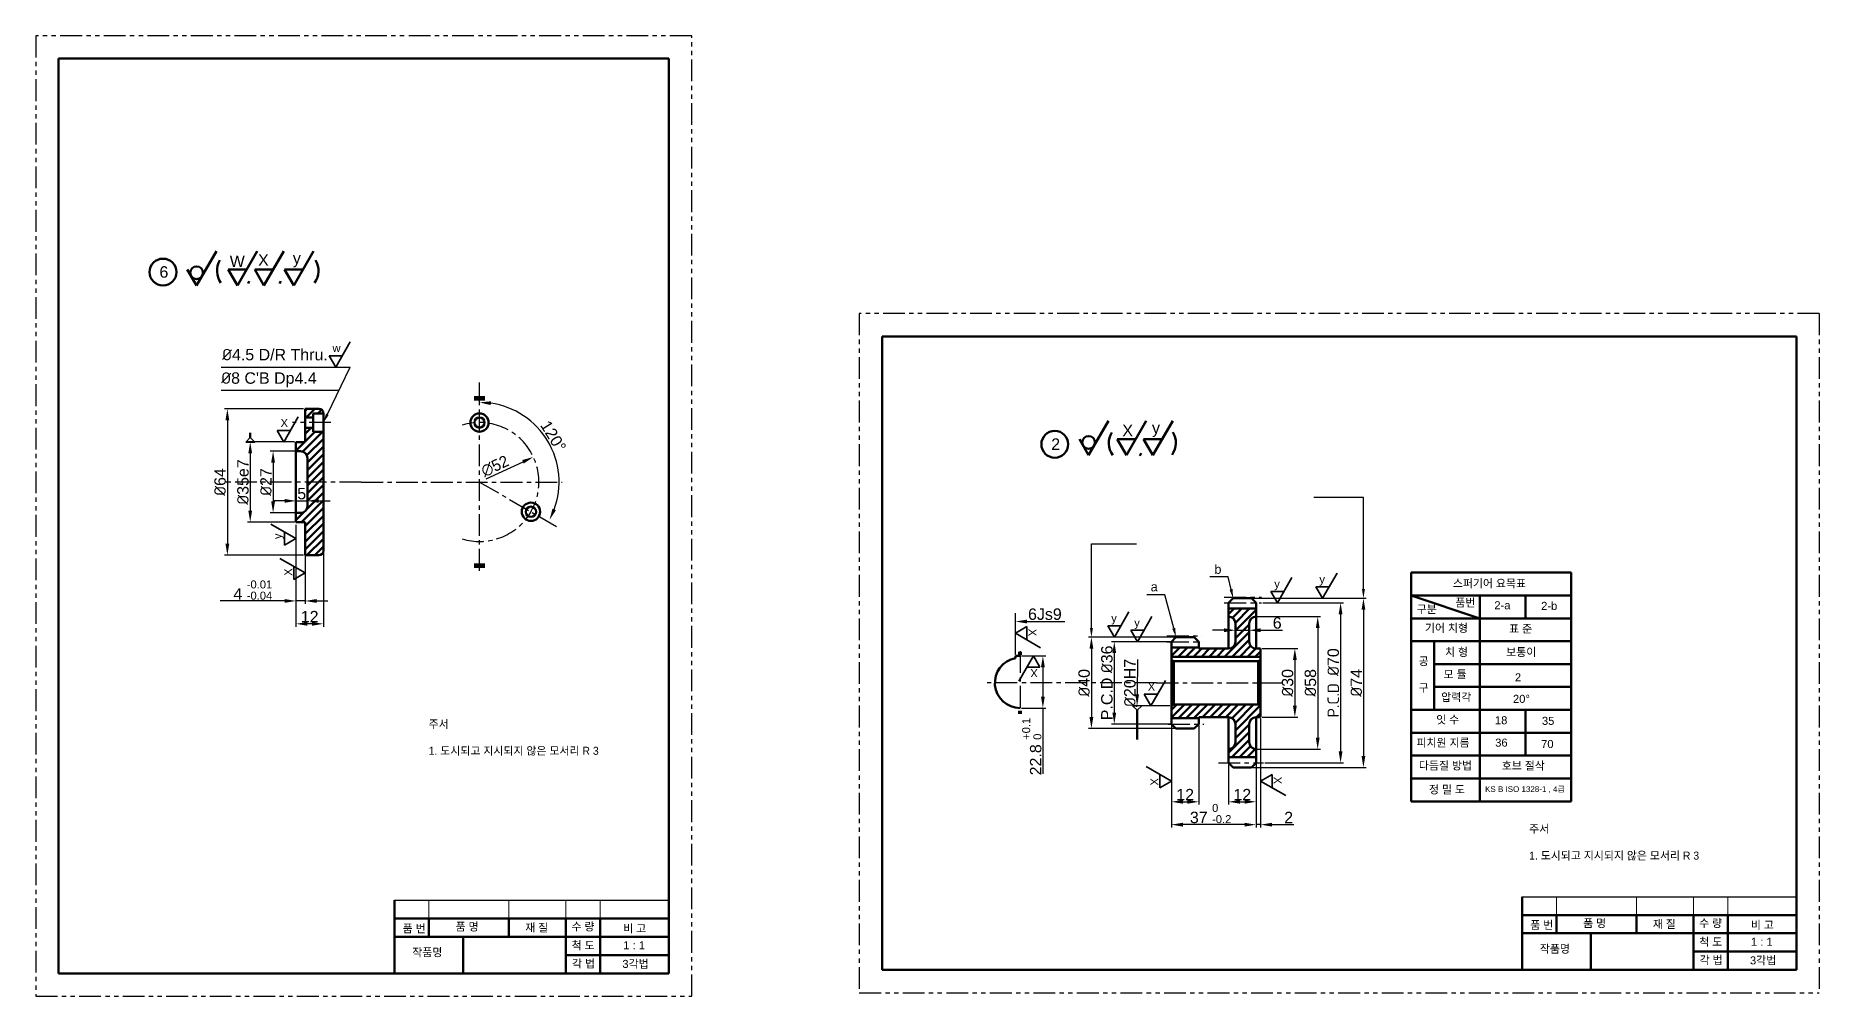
# Model space of a CAD drawing. Header units: millimetres. Extents: x 7 to 3158, y 472 to 921.
# Drawn here: x 730 to 1510, y 481 to 901 of the extents above; entities that cross this region are included whole.
import ezdxf
from ezdxf import colors
from ezdxf.entities.mleader import LeaderData, LeaderLine
from ezdxf.math import Vec2, Vec3

# ---------------------------------------------------------------- set-up
doc = ezdxf.new("R2010")
doc.units = ezdxf.units.MM
doc.header["$LTSCALE"] = 0.3
doc.linetypes.add('CENTER', pattern=[50.8, 31.75, -6.35, 6.35, -6.35])
doc.linetypes.add('PHANTOM', pattern=[63.5, 31.75, -6.35, 6.35, -6.35, 6.35, -6.35])
doc.layers.add('외형선', color=4, linetype='Continuous', lineweight=50)
doc.layers.add('중심선', color=1, linetype='CENTER', lineweight=25)
doc.styles.get("Standard").update_dxf_attribs({"font": 'arial.ttf'})
doc.dimstyles.new('Annotative', dxfattribs={"dimscale": 0, "dimtxt": 5, "dimasz": 5, "dimexe": 1.25, "dimexo": 0.625, "dimtad": 1, "dimdec": 4, "dimzin": 9, "dimdsep": 46, "dimtxsty": 'Standard', "dimblk2": 'NONE', "dimcen": 2.5, "dimclrd": 3, "dimclre": 3, "dimclrt": 4, "dimadec": 4, "dimazin": 0, "dimtfac": 1, "dimtdec": 4, "dimtmove": 0, "dimatfit": 3, "dimfxl": 1, "dimlwd": 25, "dimlwe": 25, "dimarcsym": 0})

# ---------------------------------------------------------------- blocks, each defined once
blk = doc.blocks.new('*D237')
at = {"layer": 'Defpoints', "color": 0}
for p in [(1160.17, 629.89), (1160.17, 607.09), (1170.17, 607.09)]:
    blk.add_point(p, dxfattribs=at)
at = {"layer": '외형선', "color": 3, "lineweight": 25}
for p, q in [((1160.8, 629.89), (1171.42, 629.89)), ((1170.17, 624.89), (1170.17, 612.09)), ((1160.8, 607.09), (1171.42, 607.09)), ((1170.17, 607.09), (1170.17, 578.38))]:
    blk.add_line(p, q, dxfattribs=at)
at = {"layer": '외형선', "color": 3}
for points in [[(1171.01, 624.89), (1169.34, 624.89), (1170.17, 629.89)], [(1169.34, 612.09), (1171.01, 612.09), (1170.17, 607.09)]]:
    blk.add_solid(points, dxfattribs=at)
at = {"layer": '외형선', "color": 4, "insert": (1165.35, 590.23), "char_height": 5, "attachment_point": 5, "rotation": 90}
blk.add_mtext('22.8 {\\H0.7x;\\S+0.1^ 0;}', dxfattribs=at)
blk = doc.blocks.new('_None')
blk = doc.blocks.new('*D238')
at = {"layer": 'Defpoints', "color": 0}
for p in [(1265.4, 633.09), (1265.4, 603.09), (1280.4, 603.09)]:
    blk.add_point(p, dxfattribs=at)
at = {"layer": '외형선', "color": 3, "lineweight": 25}
for p, q in [((1266.03, 633.09), (1281.65, 633.09)), ((1280.4, 628.09), (1280.4, 608.09)), ((1266.03, 603.09), (1281.65, 603.09))]:
    blk.add_line(p, q, dxfattribs=at)
at = {"layer": '외형선', "color": 3}
for points in [[(1281.23, 628.09), (1279.57, 628.09), (1280.4, 633.09)], [(1279.57, 608.09), (1281.23, 608.09), (1280.4, 603.09)]]:
    blk.add_solid(points, dxfattribs=at)
at = {"layer": '외형선', "color": 4, "insert": (1277.22, 618.09), "char_height": 5, "attachment_point": 5, "rotation": 90}
blk.add_mtext('{\\fISOCPEUR|b0|i0|c0|p34;%%C}30', dxfattribs=at)
blk = doc.blocks.new('*D239')
at = {"layer": 'Defpoints', "color": 0}
for p in [(1263.4, 647.09), (1263.4, 589.09), (1290.4, 589.09)]:
    blk.add_point(p, dxfattribs=at)
at = {"layer": '외형선', "color": 3, "lineweight": 25}
for p, q in [((1264.03, 647.09), (1291.65, 647.09)), ((1290.4, 642.09), (1290.4, 594.09)), ((1264.03, 589.09), (1291.65, 589.09))]:
    blk.add_line(p, q, dxfattribs=at)
at = {"layer": '외형선', "color": 3}
for points in [[(1291.23, 642.09), (1289.57, 642.09), (1290.4, 647.09)], [(1289.57, 594.09), (1291.23, 594.09), (1290.4, 589.09)]]:
    blk.add_solid(points, dxfattribs=at)
at = {"layer": '외형선', "color": 4, "insert": (1287.22, 618.09), "char_height": 5, "attachment_point": 5, "rotation": 90}
blk.add_mtext('{\\fISOCPEUR|b0|i0|c0|p34;%%C}58', dxfattribs=at)
blk = doc.blocks.new('*D240')
at = {"layer": 'Defpoints', "color": 0}
for p in [(1265.82, 653.09), (1266.65, 583.09), (1300.4, 583.09)]:
    blk.add_point(p, dxfattribs=at)
at = {"layer": '외형선', "color": 3, "lineweight": 25}
for p, q in [((1266.44, 653.09), (1301.65, 653.09)), ((1300.4, 648.09), (1300.4, 588.09)), ((1267.28, 583.09), (1301.65, 583.09))]:
    blk.add_line(p, q, dxfattribs=at)
at = {"layer": '외형선', "color": 3}
for points in [[(1301.23, 648.09), (1299.57, 648.09), (1300.4, 653.09)], [(1299.57, 588.09), (1301.23, 588.09), (1300.4, 583.09)]]:
    blk.add_solid(points, dxfattribs=at)
at = {"layer": '외형선', "color": 4, "insert": (1297.22, 618.09), "char_height": 5, "attachment_point": 5, "rotation": 90}
blk.add_mtext('{\\fISOCPEUR|b0|i0|c0|p34;P.C.D %%C}70', dxfattribs=at)
blk = doc.blocks.new('*D241')
at = {"layer": 'Defpoints', "color": 0}
for p in [(1261.4, 655.09), (1261.4, 581.09), (1310.4, 581.09)]:
    blk.add_point(p, dxfattribs=at)
at = {"layer": '외형선', "color": 3, "lineweight": 25}
for p, q in [((1262.03, 655.09), (1311.65, 655.09)), ((1310.4, 650.09), (1310.4, 586.09)), ((1262.03, 581.09), (1311.65, 581.09))]:
    blk.add_line(p, q, dxfattribs=at)
at = {"layer": '외형선', "color": 3}
for points in [[(1311.23, 650.09), (1309.57, 650.09), (1310.4, 655.09)], [(1309.57, 586.09), (1311.23, 586.09), (1310.4, 581.09)]]:
    blk.add_solid(points, dxfattribs=at)
at = {"layer": '외형선', "color": 4, "insert": (1307.28, 618.09), "char_height": 5, "attachment_point": 5, "rotation": 90}
blk.add_mtext('{\\fISOCPEUR|b0|i0|c0|p34;%%C}74', dxfattribs=at)
blk = doc.blocks.new('*D242')
at = {"layer": 'Defpoints', "color": 0}
for p in [(1226.4, 600.09), (1238.4, 600.09), (1238.4, 566.09)]:
    blk.add_point(p, dxfattribs=at)
at = {"layer": '외형선', "color": 3, "lineweight": 25}
for p, q in [((1226.4, 599.46), (1226.4, 564.84)), ((1238.4, 599.46), (1238.4, 564.84)), ((1231.4, 566.09), (1233.4, 566.09))]:
    blk.add_line(p, q, dxfattribs=at)
at = {"layer": '외형선', "color": 3}
for points in [[(1231.4, 566.92), (1231.4, 565.26), (1226.4, 566.09)], [(1233.4, 565.26), (1233.4, 566.92), (1238.4, 566.09)]]:
    blk.add_solid(points, dxfattribs=at)
at = {"layer": '외형선', "color": 4, "insert": (1232.4, 569.22), "char_height": 5, "attachment_point": 5}
blk.add_mtext('12', dxfattribs=at)
blk = doc.blocks.new('*D243')
at = {"layer": 'Defpoints', "color": 0}
for p in [(1251.4, 583.09), (1263.4, 583.09), (1263.4, 566.09)]:
    blk.add_point(p, dxfattribs=at)
at = {"layer": '외형선', "color": 3, "lineweight": 25}
for p, q in [((1251.4, 582.46), (1251.4, 564.84)), ((1263.4, 582.46), (1263.4, 564.84)), ((1256.4, 566.09), (1258.4, 566.09))]:
    blk.add_line(p, q, dxfattribs=at)
at = {"layer": '외형선', "color": 3}
for points in [[(1256.4, 566.92), (1256.4, 565.26), (1251.4, 566.09)], [(1258.4, 565.26), (1258.4, 566.92), (1263.4, 566.09)]]:
    blk.add_solid(points, dxfattribs=at)
at = {"layer": '외형선', "color": 4, "insert": (1257.4, 569.22), "char_height": 5, "attachment_point": 5}
blk.add_mtext('12', dxfattribs=at)
blk = doc.blocks.new('*D244')
at = {"layer": 'Defpoints', "color": 0}
for p in [(1226.4, 636.09), (1201.4, 600.09), (1226.4, 600.09)]:
    blk.add_point(p, dxfattribs=at)
at = {"layer": '외형선', "color": 3, "lineweight": 25}
for p, q in [((1225.78, 636.09), (1200.15, 636.09)), ((1201.4, 631.09), (1201.4, 605.09)), ((1225.78, 600.09), (1200.15, 600.09))]:
    blk.add_line(p, q, dxfattribs=at)
at = {"layer": '외형선', "color": 3}
for points in [[(1202.23, 631.09), (1200.57, 631.09), (1201.4, 636.09)], [(1200.57, 605.09), (1202.23, 605.09), (1201.4, 600.09)]]:
    blk.add_solid(points, dxfattribs=at)
at = {"layer": '외형선', "color": 4, "insert": (1198.19, 618.09), "char_height": 5, "attachment_point": 5, "rotation": 90}
blk.add_mtext('P.C.D {\\fISOCPEUR|b0|i0|c0|p34;%%C}36', dxfattribs=at)
blk = doc.blocks.new('*D245')
at = {"layer": 'Defpoints', "color": 0}
for p in [(1228.4, 638.09), (1191.4, 598.09), (1228.4, 598.09)]:
    blk.add_point(p, dxfattribs=at)
at = {"layer": '외형선', "color": 3, "lineweight": 25}
for p, q in [((1227.78, 638.09), (1190.15, 638.09)), ((1191.4, 633.09), (1191.4, 603.09)), ((1227.78, 598.09), (1190.15, 598.09))]:
    blk.add_line(p, q, dxfattribs=at)
at = {"layer": '외형선', "color": 3}
for points in [[(1192.23, 633.09), (1190.57, 633.09), (1191.4, 638.09)], [(1190.57, 603.09), (1192.23, 603.09), (1191.4, 598.09)]]:
    blk.add_solid(points, dxfattribs=at)
at = {"layer": '외형선', "color": 4, "insert": (1188.22, 618.09), "char_height": 5, "attachment_point": 5, "rotation": 90}
blk.add_mtext('{\\fISOCPEUR|b0|i0|c0|p34;%%C}40', dxfattribs=at)
blk = doc.blocks.new('*D246')
at = {"layer": 'Defpoints', "color": 0}
for p in [(1263.4, 603.09), (1265.4, 603.09), (1263.4, 556.09)]:
    blk.add_point(p, dxfattribs=at)
at = {"layer": '외형선', "color": 3, "lineweight": 25}
for p, q in [((1263.4, 602.46), (1263.4, 554.84)), ((1265.4, 602.46), (1265.4, 554.84)), ((1258.4, 556.09), (1253.4, 556.09)), ((1265.4, 556.09), (1263.4, 556.09)), ((1270.4, 556.09), (1279.96, 556.09))]:
    blk.add_line(p, q, dxfattribs=at)
at = {"layer": '외형선', "color": 3}
for points in [[(1258.4, 555.26), (1258.4, 556.92), (1263.4, 556.09)], [(1270.4, 556.92), (1270.4, 555.26), (1265.4, 556.09)]]:
    blk.add_solid(points, dxfattribs=at)
at = {"layer": '외형선', "color": 4, "insert": (1277.68, 559.22), "char_height": 5, "attachment_point": 5}
blk.add_mtext('2', dxfattribs=at)
blk = doc.blocks.new('*D247')
at = {"layer": 'Defpoints', "color": 0}
for p in [(1226.4, 602.59), (1263.4, 603.09), (1226.4, 556.09)]:
    blk.add_point(p, dxfattribs=at)
at = {"layer": '외형선', "color": 3, "lineweight": 25}
for p, q in [((1226.4, 601.96), (1226.4, 554.84)), ((1263.4, 602.46), (1263.4, 554.84)), ((1258.4, 556.09), (1231.4, 556.09))]:
    blk.add_line(p, q, dxfattribs=at)
at = {"layer": '외형선', "color": 3}
for points in [[(1231.4, 556.92), (1231.4, 555.26), (1226.4, 556.09)], [(1258.4, 555.26), (1258.4, 556.92), (1263.4, 556.09)]]:
    blk.add_solid(points, dxfattribs=at)
at = {"layer": '외형선', "color": 4, "insert": (1244.9, 560.92), "char_height": 5, "attachment_point": 5}
blk.add_mtext('37 {\\H0.7x;\\S0^ -0.2  ;}', dxfattribs=at)
blk = doc.blocks.new('*D248')
at = {"layer": 'Defpoints', "color": 0}
for p in [(1260.4, 641.1), (1254.4, 636.09), (1260.4, 636.09)]:
    blk.add_point(p, dxfattribs=at)
at = {"layer": '외형선', "color": 3, "lineweight": 25}
for p, q in [((1249.4, 641.1), (1244.4, 641.1)), ((1254.4, 636.71), (1254.4, 642.35)), ((1254.4, 641.1), (1260.4, 641.1)), ((1260.4, 636.71), (1260.4, 642.35)), ((1265.4, 641.1), (1274.95, 641.1))]:
    blk.add_line(p, q, dxfattribs=at)
at = {"layer": '외형선', "color": 3}
for points in [[(1249.4, 640.26), (1249.4, 641.93), (1254.4, 641.1)], [(1265.4, 641.93), (1265.4, 640.26), (1260.4, 641.1)]]:
    blk.add_solid(points, dxfattribs=at)
at = {"layer": '외형선', "color": 4, "insert": (1272.68, 644.27), "char_height": 5, "attachment_point": 5}
blk.add_mtext('6', dxfattribs=at)
blk = doc.blocks.new('*D231')
at = {"layer": 'Defpoints', "color": 0}
for p in [(843.41, 719.4), (833.41, 692.4), (843.41, 692.4)]:
    blk.add_point(p, dxfattribs=at)
at = {"layer": '외형선', "color": 3, "lineweight": 25}
for p, q in [((842.78, 719.4), (832.16, 719.4)), ((833.41, 714.4), (833.41, 697.4)), ((842.78, 692.4), (832.16, 692.4))]:
    blk.add_line(p, q, dxfattribs=at)
at = {"layer": '외형선', "color": 3}
for points in [[(834.24, 714.4), (832.58, 714.4), (833.41, 719.4)], [(832.58, 697.4), (834.24, 697.4), (833.41, 692.4)]]:
    blk.add_solid(points, dxfattribs=at)
at = {"layer": '외형선', "color": 4, "insert": (830.27, 705.9), "char_height": 5, "attachment_point": 5, "rotation": 90}
blk.add_mtext('{\\fISOCPEUR|b0|i0|c0|p34;%%C}27', dxfattribs=at)
blk = doc.blocks.new('*D232')
at = {"layer": 'Defpoints', "color": 0}
for p in [(843.41, 723.4), (823.41, 688.4), (843.41, 688.4)]:
    blk.add_point(p, dxfattribs=at)
at = {"layer": '외형선', "color": 3, "lineweight": 25}
for p, q in [((842.78, 723.4), (822.16, 723.4)), ((823.41, 718.4), (823.41, 693.4)), ((842.78, 688.4), (822.16, 688.4))]:
    blk.add_line(p, q, dxfattribs=at)
at = {"layer": '외형선', "color": 3}
for points in [[(824.24, 718.4), (822.58, 718.4), (823.41, 723.4)], [(822.58, 693.4), (824.24, 693.4), (823.41, 688.4)]]:
    blk.add_solid(points, dxfattribs=at)
at = {"layer": '외형선', "color": 4, "insert": (820.23, 705.9), "char_height": 5, "attachment_point": 5, "rotation": 90}
blk.add_mtext('{\\fISOCPEUR|b0|i0|c0|p34;%%C}35e7', dxfattribs=at)
blk = doc.blocks.new('*D233')
at = {"layer": 'Defpoints', "color": 0}
for p in [(847.41, 737.9), (813.41, 673.9), (847.41, 673.9)]:
    blk.add_point(p, dxfattribs=at)
at = {"layer": '외형선', "color": 3, "lineweight": 25}
for p, q in [((846.78, 737.9), (812.16, 737.9)), ((813.41, 732.9), (813.41, 678.9)), ((846.78, 673.9), (812.16, 673.9))]:
    blk.add_line(p, q, dxfattribs=at)
at = {"layer": '외형선', "color": 3}
for points in [[(814.24, 732.9), (812.58, 732.9), (813.41, 737.9)], [(812.58, 678.9), (814.24, 678.9), (813.41, 673.9)]]:
    blk.add_solid(points, dxfattribs=at)
at = {"layer": '외형선', "color": 4, "insert": (810.23, 705.9), "char_height": 5, "attachment_point": 5, "rotation": 90}
blk.add_mtext('{\\fISOCPEUR|b0|i0|c0|p34;%%C}64', dxfattribs=at)
blk = doc.blocks.new('*D234')
at = {"layer": 'Defpoints', "color": 0}
for p in [(848.41, 697.65), (848.41, 695.4), (843.41, 692.4)]:
    blk.add_point(p, dxfattribs=at)
at = {"layer": '외형선', "color": 3, "lineweight": 25}
for p, q in [((838.41, 697.65), (833.41, 697.65)), ((843.41, 693.02), (843.41, 698.9)), ((843.41, 697.65), (848.41, 697.65)), ((848.41, 696.02), (848.41, 698.9)), ((853.41, 697.65), (858.41, 697.65))]:
    blk.add_line(p, q, dxfattribs=at)
at = {"layer": '외형선', "color": 3}
for points in [[(838.41, 696.82), (838.41, 698.48), (843.41, 697.65)], [(853.41, 698.48), (853.41, 696.82), (848.41, 697.65)]]:
    blk.add_solid(points, dxfattribs=at)
at = {"layer": '외형선', "color": 4, "insert": (845.91, 700.82), "char_height": 5, "attachment_point": 5}
blk.add_mtext('5', dxfattribs=at)
blk = doc.blocks.new('*D235')
at = {"layer": 'Defpoints', "color": 0}
for p in [(843.41, 687.15), (855.41, 675.9), (843.41, 643.9)]:
    blk.add_point(p, dxfattribs=at)
at = {"layer": '외형선', "color": 3, "lineweight": 25}
for p, q in [((843.41, 686.52), (843.41, 642.65)), ((855.41, 675.27), (855.41, 642.65)), ((850.41, 643.9), (848.41, 643.9))]:
    blk.add_line(p, q, dxfattribs=at)
at = {"layer": '외형선', "color": 3}
for points in [[(848.41, 644.73), (848.41, 643.06), (843.41, 643.9)], [(850.41, 643.06), (850.41, 644.73), (855.41, 643.9)]]:
    blk.add_solid(points, dxfattribs=at)
at = {"layer": '외형선', "color": 4, "insert": (849.41, 647.03), "char_height": 5, "attachment_point": 5}
blk.add_mtext('12', dxfattribs=at)
blk = doc.blocks.new('TEST-2')
at = {"color": 3, "lineweight": 25}
blk.add_line((157, 42), (277, 42), dxfattribs=at)
at = {"color": 5, "lineweight": 70}
blk.add_line((157, 10), (157, 42), dxfattribs=at)
at = {"color": 3, "lineweight": 20}
for p, q in [((172, 34), (172, 42)), ((207, 34), (207, 42)), ((232, 34), (232, 42)), ((247, 34), (247, 42))]:
    blk.add_line(p, q, dxfattribs=at)
at = {"color": 2, "lineweight": 50}
for p, q in [((157, 34), (277, 34)), ((172, 26), (172, 34)), ((207, 26), (207, 34)), ((232, 10), (232, 34)), ((247, 10), (247, 34)), ((157, 26), (277, 26)), ((187, 10), (187, 26)), ((232, 18), (277, 18))]:
    blk.add_line(p, q, dxfattribs=at)
at = {"layer": '외형선', "color": 6, "linetype": 'PHANTOM', "lineweight": 25}
for p, q in [((287, 420), (0, 420)), ((0, 420), (0, 0)), ((287, 0), (287, 420)), ((0, 0), (287, 0))]:
    blk.add_line(p, q, dxfattribs=at)
at = {"layer": '외형선', "color": 5, "lineweight": 70}
for p, q in [((277, 410), (10, 410)), ((10, 410), (10, 10)), ((277, 10), (277, 410)), ((10, 10), (277, 10))]:
    blk.add_line(p, q, dxfattribs=at)
at = {"color": 2, "char_height": 3.5, "attachment_point": 1}
for s, width, insert in [('{\\fGulim|b0|i0|c129|p50;품 번}', 14.2143, (160.55, 31.39)), ('{\\fGulim|b0|i0|c129|p50;품 명}', 17.9863, (183.69, 32.19)), ('{\\fGulim|b0|i0|c129|p50;재 질}', 13.1074, (214.16, 31.78)), ('{\\fGulim|b0|i0|c129|p50;수 량}', 16.4869, (234.43, 32.22)), ('{\\fGulim|b0|i0|c129|p50;비 고}', 22.797, (257.05, 31.39)), ('{\\fGulim|b0|i0|c129|p50;척 도}', 14.5226, (234.47, 24.01)), ('1 : 1', 13.7093, (257.05, 24.07)), ('{\\fGulim|b0|i0|c129|p50;작품명}', 13.1664, (164.74, 20.98)), ('{\\fGulim|b0|i0|c129|p50;각 법}', 10.8589, (234.63, 16.05)), ('3{\\fGulim|b0|i0|c129|p50;각법}', 15.3382, (256.65, 15.93))]:
    blk.add_mtext_dynamic_manual_height_columns(s, width=width, gutter_width=12.5, heights=[0], dxfattribs=dict(at, insert=insert))
blk = doc.blocks.new('TEST-3')
at = {"color": 6, "linetype": 'PHANTOM', "lineweight": 25}
for p, q in [((420, 288.68), (0, 288.68)), ((0, 288.68), (0, -8.32)), ((420, 288.68), (420, -8.32)), ((0, -8.32), (420, -8.32))]:
    blk.add_line(p, q, dxfattribs=at)
at = {"color": 5, "lineweight": 70}
for p, q in [((410, 278.68), (10, 278.68)), ((10, 278.68), (10, 1.68)), ((410, 1.68), (410, 278.68)), ((290, 1.68), (290, 33.68)), ((10, 1.68), (410, 1.68))]:
    blk.add_line(p, q, dxfattribs=at)
at = {"color": 3, "lineweight": 25}
blk.add_line((290, 33.68), (410, 33.68), dxfattribs=at)
at = {"color": 3, "lineweight": 20}
for p, q in [((305, 25.68), (305, 33.68)), ((340, 25.68), (340, 33.68)), ((365, 25.68), (365, 33.68)), ((380, 25.68), (380, 33.68))]:
    blk.add_line(p, q, dxfattribs=at)
at = {"color": 2, "lineweight": 50}
for p, q in [((290, 25.68), (410, 25.68)), ((305, 17.68), (305, 25.68)), ((340, 17.68), (340, 25.68)), ((365, 1.68), (365, 25.68)), ((380, 1.68), (380, 25.68)), ((290, 17.68), (410, 17.68)), ((320, 1.68), (320, 17.68)), ((365, 9.68), (410, 9.68))]:
    blk.add_line(p, q, dxfattribs=at)
at = {"color": 2, "char_height": 3.5, "attachment_point": 1}
for s, width, insert in [('{\\fGulim|b0|i0|c129|p50;품 번}', 14.2143, (293.55, 23.06)), ('{\\fGulim|b0|i0|c129|p50;품 명}', 17.9863, (316.69, 23.87)), ('{\\fGulim|b0|i0|c129|p50;재 질}', 13.1074, (347.16, 23.46)), ('{\\fGulim|b0|i0|c129|p50;수 량}', 16.4869, (367.43, 23.89)), ('{\\fGulim|b0|i0|c129|p50;비 고}', 22.797, (390.05, 23.06)), ('{\\fGulim|b0|i0|c129|p50;척 도}', 14.5226, (367.47, 15.68)), ('1 : 1', 13.7093, (390.05, 15.74)), ('{\\fGulim|b0|i0|c129|p50;작품명}', 13.1664, (297.74, 12.66)), ('{\\fGulim|b0|i0|c129|p50;각 법}', 10.8589, (367.63, 7.73)), ('3{\\fGulim|b0|i0|c129|p50;각법}', 15.3382, (389.65, 7.6))]:
    blk.add_mtext_dynamic_manual_height_columns(s, width=width, gutter_width=12.5, heights=[0], dxfattribs=dict(at, insert=insert))

msp = doc.modelspace()

# ---------------------------------------------------------------- hatches: boundary and pattern name
at = {"layer": '외형선'}
h = msp.add_hatch(dxfattribs=at)
h.set_pattern_fill('ANSI31', color=0, scale=0.75)
h.set_pattern_definition([(45, (680.218, 573.2324), (-1.683798, 1.683798), [])])
h.paths.add_polyline_path([(853.409592, 737.896389), (847.409592, 737.896389), (847.409592, 734.146389), (851.009592, 734.146389), (851.009592, 735.896389), (855.409592, 735.896389, 0.4142135624), (853.409592, 737.896389)])
h.paths.add_polyline_path([(855.409592, 727.896389), (851.009592, 727.896389), (851.009592, 729.646389), (847.409592, 729.646389), (847.409592, 723.396389), (843.409592, 723.396389), (843.409592, 719.396389), (845.409592, 719.396389, -0.4142135624), (848.409592, 716.396389), (848.409592, 705.896389), (855.409592, 705.896389), (855.409592, 727.896389)])
h.paths.add_polyline_path([(855.409592, 705.896389), (848.409592, 705.896389), (848.409592, 695.396389, -0.4142135624), (845.409592, 692.396389), (843.409592, 692.396389), (843.409592, 688.396389), (847.409592, 688.396389), (847.409592, 673.896389), (853.409592, 673.896389, 0.4142135624), (855.409592, 675.896389), (855.409592, 705.896389)])
h = msp.add_hatch(dxfattribs=at)
h.set_pattern_fill('ANSI31', color=0, scale=0.75)
h.set_pattern_definition([(45, (1079.3029, 449.0929), (-1.683798, 1.683798), [])])
h.paths.add_polyline_path([(1251.401197, 633.089048), (1238.401197, 633.089048), (1238.401197, 633.589048), (1226.401197, 633.589048), (1226.401197, 629.489048), (1265.401197, 629.489048), (1265.401197, 633.089048), (1263.401197, 633.089048, -0.4142135624), (1260.401197, 636.089048), (1260.401197, 644.089048, -0.4142135624), (1263.401197, 647.089048), (1263.401197, 650.589048), (1251.401197, 650.589048), (1251.401197, 647.089048, -0.4142135624), (1254.401197, 644.089048), (1254.401197, 636.089048, -0.4142135624), (1251.401197, 633.089048)])
h.paths.add_polyline_path([(1263.401197, 603.089048), (1265.401197, 603.089048), (1265.401197, 608.089048), (1264.401197, 608.589048), (1227.401197, 608.589048), (1226.401197, 608.089048), (1226.401197, 602.589048), (1238.401197, 602.589048), (1238.401197, 603.089048), (1251.401197, 603.089048, -0.4142135624), (1254.401197, 600.089048), (1254.401197, 592.089048, -0.4142135624), (1251.401197, 589.089048), (1251.401197, 585.589048), (1263.401197, 585.589048), (1263.401197, 589.089048, -0.4142135624), (1260.401197, 592.089048), (1260.401197, 600.089048, -0.4142135624), (1263.401197, 603.089048)])

# ---------------------------------------------------------------- linework, layer by layer
at = {"color": 3}
for p, q in [((823.419276, 725.396389), (821.419276, 723.396389)), ((821.419276, 723.396389), (825.419276, 723.396389)), ((825.419276, 723.396389), (823.419276, 725.396389)), ((1213.401197, 608.089048), (1209.401197, 608.089048)), ((1209.401197, 608.089048), (1211.401197, 606.089048)), ((1211.401197, 606.089048), (1213.401197, 608.089048))]:
    msp.add_line(p, q, dxfattribs=at)
at = {"layer": '외형선', "lineweight": 50}
for p, q in [((799.92391, 791.880141), (808.584164, 806.880141)), ((817.845825, 791.880141), (826.506079, 806.880141)), ((829.427193, 791.880142), (838.087447, 806.880142)), ((842.42853, 791.880142), (851.088784, 806.880142)), ((799.92391, 791.880141), (795.882458, 798.880141)), ((813.804373, 798.880141), (821.887277, 798.880141)), ((817.845825, 791.880141), (813.804373, 798.880141)), ((825.385741, 798.880142), (833.468645, 798.880142)), ((829.427193, 791.880142), (825.385741, 798.880142)), ((838.387078, 798.880142), (846.469981, 798.880142)), ((842.42853, 791.880142), (838.387078, 798.880142)), ((1190.167557, 717.69042), (1198.827811, 732.69042)), ((1206.705963, 717.69042), (1215.366217, 732.69042)), ((1218.287332, 717.690421), (1226.947586, 732.690421)), ((1190.167557, 717.69042), (1186.126105, 724.69042)), ((1202.664512, 724.69042), (1210.747415, 724.69042)), ((1206.705963, 717.69042), (1202.664512, 724.69042)), ((1214.24588, 724.690421), (1222.328783, 724.690421)), ((1218.287332, 717.690421), (1214.24588, 724.690421))]:
    msp.add_line(p, q, dxfattribs=at)
at = {"layer": '외형선'}
for p, q in [((822.964975, 793.776112), (822.481257, 792.648485)), ((836.730932, 793.776112), (836.247213, 792.648485)), ((921.388942, 743.000798), (926.035449, 743.000798)), ((921.388942, 742.000798), (926.035449, 742.000798)), ((847.409592, 737.896389), (847.409592, 723.396389)), ((853.409592, 737.896389), (847.409592, 737.896389)), ((851.009592, 734.146389), (847.409592, 734.146389)), ((851.009592, 735.896389), (851.009592, 727.896389)), ((855.409592, 735.896389), (851.009592, 735.896389)), ((855.409592, 735.896389), (855.409592, 675.896389)), ((851.009592, 729.646389), (847.409592, 729.646389)), ((855.409592, 727.896389), (851.009592, 727.896389)), ((843.409592, 723.396389), (843.409592, 688.396389)), ((847.409592, 723.396389), (843.409592, 723.396389)), ((845.409592, 719.396389), (843.409592, 719.396389)), ((1213.105539, 718.501424), (1212.621821, 717.373797)), ((848.409592, 716.396389), (848.409592, 695.396389)), ((845.409592, 692.396389), (843.409592, 692.396389)), ((847.409592, 688.396389), (843.409592, 688.396389)), ((847.409592, 688.396389), (847.409592, 673.896389)), ((853.409592, 673.896389), (847.409592, 673.896389)), ((921.388942, 669.791981), (926.035449, 669.791981)), ((921.388942, 668.791981), (926.035449, 668.791981)), ((1331.290599, 666.282873), (1401.290599, 666.282873)), ((1331.290599, 666.282873), (1331.290599, 566.282873)), ((1401.290599, 666.282873), (1401.290599, 566.282873)), ((1331.290599, 656.282873), (1401.290599, 656.282873)), ((1361.290599, 646.282873), (1331.290599, 656.282873)), ((1361.290599, 656.282873), (1361.290599, 566.282873)), ((1381.290599, 656.282873), (1381.290599, 646.282873)), ((1253.401197, 655.089048), (1251.401197, 653.089048)), ((1251.401197, 653.089048), (1251.401197, 633.089048)), ((1251.401197, 650.589048), (1263.401197, 650.589048)), ((1253.401197, 655.089048), (1261.401197, 655.089048)), ((1261.401197, 655.089048), (1263.401197, 653.089048)), ((1263.401197, 653.089048), (1263.401197, 633.089048)), ((1254.401197, 644.089048), (1254.401197, 636.089048)), ((1260.401197, 644.089048), (1260.401197, 636.089048)), ((1263.401197, 647.089048), (1263.401197, 647.089048)), ((1331.290599, 646.282873), (1401.290599, 646.282873)), ((1226.401197, 636.089048), (1228.401197, 638.089048)), ((1226.401197, 636.089048), (1226.401197, 600.089048)), ((1226.401197, 633.589048), (1238.401197, 633.589048)), ((1228.401197, 638.089048), (1236.401197, 638.089048)), ((1238.401197, 636.089048), (1236.401197, 638.089048)), ((1238.401197, 636.089048), (1238.401197, 633.089048)), ((1251.401197, 633.089048), (1238.401197, 633.089048)), ((1251.401197, 633.089048), (1251.401197, 633.089048)), ((1263.401197, 633.089048), (1265.401197, 633.089048)), ((1265.401197, 633.089048), (1265.401197, 603.089048)), ((1331.290599, 636.282873), (1401.290599, 636.282873)), ((1341.290599, 636.282873), (1341.290599, 606.282873)), ((1158.172408, 629.889048), (1158.172408, 628.905702)), ((1160.172408, 629.889048), (1158.172408, 629.889048)), ((1159.350691, 631.224021), (1160.943239, 631.224021)), ((1159.350691, 630.724021), (1160.943239, 630.724021)), ((1226.401197, 629.489048), (1265.401197, 629.489048)), ((1227.401197, 627.589048), (1226.401197, 628.089048)), ((1227.401197, 627.589048), (1264.401197, 627.589048)), ((1227.401197, 627.589048), (1227.401197, 608.589048)), ((1264.401197, 627.589048), (1265.401197, 628.089048)), ((1264.401197, 627.589048), (1264.401197, 608.589048)), ((1341.290599, 626.282873), (1401.290599, 626.282873)), ((1341.290599, 616.282873), (1401.290599, 616.282873)), ((1159.350691, 605.454075), (1160.943239, 605.454075)), ((1159.350691, 604.954075), (1160.943239, 604.954075)), ((1210.776197, 608.089048), (1211.401197, 608.089048)), ((1227.401197, 608.589048), (1226.401197, 608.089048)), ((1226.401197, 602.589048), (1238.401197, 602.589048)), ((1227.401197, 608.589048), (1264.401197, 608.589048)), ((1238.401197, 603.089048), (1238.401197, 600.089048)), ((1238.401197, 603.089048), (1251.401197, 603.089048)), ((1251.401197, 603.089048), (1251.401197, 583.089048)), ((1263.401197, 603.089048), (1265.401197, 603.089048)), ((1263.401197, 603.089048), (1263.401197, 583.089048)), ((1264.401197, 608.589048), (1265.401197, 608.089048)), ((1331.290599, 606.282873), (1401.290599, 606.282873)), ((1381.290599, 606.282873), (1381.290599, 586.282873)), ((1226.401197, 600.089048), (1228.401197, 598.089048)), ((1228.401197, 598.089048), (1236.401197, 598.089048)), ((1238.401197, 600.089048), (1236.401197, 598.089048)), ((1254.401197, 600.089048), (1254.401197, 592.089048)), ((1260.401197, 600.089048), (1260.401197, 592.089048)), ((1331.290599, 596.282873), (1401.290599, 596.282873)), ((1251.401197, 585.589048), (1263.401197, 585.589048)), ((1331.290599, 586.282873), (1401.290599, 586.282873)), ((1251.401197, 583.089048), (1253.401197, 581.089048)), ((1253.401197, 581.089048), (1261.401197, 581.089048)), ((1263.401197, 583.089048), (1261.401197, 581.089048)), ((1331.290599, 576.282873), (1401.290599, 576.282873)), ((1331.290599, 566.282873), (1401.290599, 566.282873))]:
    msp.add_line(p, q, dxfattribs=at)
at = {"layer": '외형선', "lineweight": 35}
for p, q in [((860.786773, 756.133285), (867.137626, 767.133285)), ((860.786773, 756.133285), (857.900022, 761.133285)), ((857.900022, 761.133285), (863.673524, 761.133285)), ((838.06488, 723.396389), (844.415733, 734.396389)), ((838.06488, 723.396389), (835.178128, 728.396389)), ((835.178128, 728.396389), (840.951631, 728.396389)), ((843.409592, 681.143154), (832.409592, 687.494007)), ((838.409592, 678.256403), (838.409592, 684.029905)), ((843.409592, 681.143154), (838.409592, 678.256403)), ((847.409592, 666.172338), (836.409592, 672.523191)), ((842.409592, 663.285587), (842.409592, 669.059089)), ((847.409592, 666.172338), (842.409592, 663.285587)), ((1272.779721, 653.089048), (1279.130574, 664.089048)), ((1292.51927, 655.089048), (1298.870123, 666.089048)), ((1272.779721, 653.089048), (1269.89297, 658.089048)), ((1269.89297, 658.089048), (1275.666473, 658.089048)), ((1292.51927, 655.089048), (1289.632519, 660.089048)), ((1289.632519, 660.089048), (1295.406022, 660.089048)), ((1201.462433, 638.089048), (1207.813286, 649.089048)), ((1158.172408, 639.806052), (1163.172408, 642.692803)), ((1163.172408, 642.692803), (1163.172408, 636.9193)), ((1201.462433, 638.089048), (1198.575681, 643.089048)), ((1198.575681, 643.089048), (1204.349184, 643.089048)), ((1211.51888, 636.089048), (1208.632129, 641.089048)), ((1208.632129, 641.089048), (1214.405632, 641.089048)), ((1211.51888, 636.089048), (1217.869733, 647.089048)), ((1158.172408, 639.806052), (1169.172408, 633.455199)), ((1165.992151, 629.889048), (1159.641299, 618.889048)), ((1168.878903, 624.889048), (1163.1054, 624.889048)), ((1165.992151, 629.889048), (1168.878903, 624.889048)), ((1217.428205, 608.089048), (1223.779058, 619.089048)), ((1217.428205, 608.089048), (1214.541454, 613.089048)), ((1214.541454, 613.089048), (1220.314957, 613.089048)), ((1226.401197, 575.139715), (1215.401197, 581.490568)), ((1221.401197, 572.252964), (1221.401197, 578.026467)), ((1265.401197, 575.139715), (1270.401197, 578.026467)), ((1270.401197, 578.026467), (1270.401197, 572.252964)), ((1226.401197, 575.139715), (1221.401197, 572.252964)), ((1265.401197, 575.139715), (1276.401197, 568.788862))]:
    msp.add_line(p, q, dxfattribs=at)
at = {"layer": '외형선', "color": 3, "linetype": 'ByBlock', "lineweight": -2}
for p, q in [((810.711599, 756.133285), (867.102173, 756.133285)), ((810.711599, 746.133285), (862.277883, 746.133285)), ((1251.161106, 664.493483), (1243.161106, 664.493483)), ((1223.570323, 656.599827), (1215.570323, 656.599827))]:
    msp.add_line(p, q, dxfattribs=at)
at = {"layer": '외형선', "color": 3}
for p, q in [((823.419276, 725.396389), (823.419276, 727.461122)), ((1211.401197, 606.089048), (1211.401197, 593.281306))]:
    msp.add_line(p, q, dxfattribs=at)
at = {"layer": '외형선', "color": 3, "lineweight": 25}
for p, q in [((926.677992, 707.281885), (942.740806, 714.743955)), ((843.409592, 687.146389), (843.409592, 652.646389)), ((847.409592, 687.771389), (847.409592, 652.646389)), ((838.409592, 653.896389), (810.309621, 653.896389)), ((847.409592, 653.896389), (843.409592, 653.896389)), ((852.409592, 653.896389), (857.409592, 653.896389)), ((1158.172408, 630.514048), (1158.172408, 648.521819)), ((1163.172408, 644.913587), (1179.803306, 644.913587)), ((1211.612188, 628.262062), (1211.401197, 613.089048)), ((1225.776197, 608.089048), (1210.151197, 608.089048))]:
    msp.add_line(p, q, dxfattribs=at)
at = {"layer": '외형선', "color": 3, "linetype": 'ByBlock', "lineweight": -2}
for points in [[(857.147625, 735.499061), (867.102173, 756.133285)], [(1252.474347, 658.980185), (1251.161106, 664.493483)], [(1227.391123, 641.959416), (1223.570323, 656.599827)]]:
    msp.add_lwpolyline(points, dxfattribs=at)
at = {"layer": '외형선'}
for centre, radius in [((785.246817, 797.678221), 5.872998), ((923.695582, 731.896389), 4), ((923.695582, 731.896389), 2.25), ((1175.387381, 722.403533), 5.872998), ((946.212242, 692.896389), 4), ((946.212242, 692.896389), 2.25)]:
    msp.add_circle(centre, radius, dxfattribs=at)
at = {"layer": '외형선', "lineweight": 50}
for centre in [(799.92391, 797.424005), (1190.167557, 723.234284)]:
    msp.add_circle(centre, 2.771932, dxfattribs=at)
at = {"layer": '외형선'}
for centre, radius, start, end in [((817.913973, 798.217202), 9.03556, 149.08254919, 215.539865155), ((844.22946, 798.217202), 9.03556, 324.460134845, 30.91745081), ((853.409592, 735.896389), 2, 0, 90), ((1208.054537, 722.942514), 9.03556, 149.08254919, 215.539865155), ((1219.304206, 723.100779), 9.03556, 324.460134845, 30.91745081), ((845.409592, 716.396389), 3, 0, 90), ((845.409592, 695.396389), 3, 270, 0), ((853.409592, 675.896389), 2, 270, 0), ((1251.401197, 644.089048), 3, 0, 90), ((1263.401197, 644.089048), 3, 90, 180), ((1251.401197, 636.089048), 3, 270, 0), ((1263.401197, 636.089048), 3, 180, 270), ((1160.172408, 618.089048), 11, 100.475681696, 270), ((1251.401197, 600.089048), 3, 0, 90), ((1263.401197, 600.089048), 3, 90, 180), ((1251.401197, 592.089048), 3, 270, 0), ((1263.401197, 592.089048), 3, 180, 270)]:
    msp.add_arc(centre, radius, start, end, dxfattribs=at)
at = {"layer": '외형선', "color": 3, "lineweight": 25}
msp.add_arc((923.695582, 705.896389), 34.819978, 339.849533845, 81.765485905, dxfattribs=at)
at = {"layer": '외형선', "color": 3}
for points in [[(857.74807, 735.209389), (855.409592, 731.896389), (856.547179, 735.788733)], [(928.622846, 739.526196), (928.742509, 741.188561), (923.695582, 740.716367)], [(942.389712, 715.499718), (943.0919, 713.988192), (947.275384, 716.850518)], [(957.143966, 693.558869), (955.624574, 694.24387), (954.329266, 689.343195)], [(1253.12287, 659.13466), (1253.401197, 655.089048), (1251.825824, 658.82571)], [(838.409592, 654.729723), (838.409592, 653.063056), (843.409592, 653.896389)], [(852.409592, 654.729723), (852.409592, 653.063056), (847.409592, 653.896389)], [(1163.172408, 645.746921), (1163.172408, 644.080254), (1158.172408, 644.913587)], [(1228.036184, 642.127762), (1228.401197, 638.089048), (1226.746061, 641.79107)], [(1210.567864, 613.089048), (1212.23453, 613.089048), (1211.401197, 608.089048)]]:
    msp.add_solid(points, dxfattribs=at)
at = {"layer": '중심선'}
for p, q in [((923.695582, 667.131339), (923.695582, 749.385399)), ((858.727477, 731.896389), (841.955364, 731.896389)), ((872.000659, 705.896389), (812.40976, 705.896389)), ((872.000659, 705.896389), (959.845985, 705.896389)), ((923.695582, 705.896389), (957.455222, 686.405252)), ((1249.541671, 655.589048), (1265.818106, 655.589048)), ((1249.541671, 653.089048), (1265.818106, 653.089048)), ((1224.424194, 638.589048), (1239.775685, 638.589048)), ((1224.424194, 636.089048), (1239.775685, 636.089048)), ((1160.172408, 631.969932), (1160.172408, 605.154816)), ((1219.943261, 618.089048), (1145.766529, 618.089048)), ((1219.943261, 618.089048), (1274.667057, 618.089048)), ((1224.907171, 600.089048), (1240.506542, 600.089048)), ((1246.994149, 583.089048), (1266.653237, 583.089048))]:
    msp.add_line(p, q, dxfattribs=at)
msp.add_arc((923.695582, 705.896389), 26, 253.183522422, 106.816477578, dxfattribs=at)

# ---------------------------------------------------------------- block references
at = {"layer": '외형선'}
for name, p in [('TEST-2', (729.543744, 481.044094)), ('TEST-3', (1089.837967, 490.899669))]:
    msp.add_blockref(name, p, dxfattribs=at)

# ---------------------------------------------------------------- texts
at = {"layer": '외형선', "lineweight": 50, "char_height": 2.5, "attachment_point": 1}
for s, insert in [('\\P{\\H2x;W}', (814.441161, 809.086671)), ('\\P{\\H2x;X}', (826.845994, 809.610333)), ('\\P{\\H2x;y}', (842.039774, 810.432742)), ('\\P{\\H2x;X}', (1204.940042, 735.077837)), ('\\P{\\H2x;y}', (1217.898576, 736.243021))]:
    msp.add_mtext_dynamic_manual_height_columns(s, width=16.91001289, gutter_width=12.5, heights=[0], dxfattribs=dict(at, insert=insert))
at = {"layer": '외형선', "char_height": 5, "attachment_point": 1}
for s, width, insert in [('6', 5.28086209, (783.693621, 800.238611)), ('{\\fISOCPEUR|b0|i0|c0|p34;%%C}4.5 D/R Thru.', 49.36548407, (811.091334, 764.100818)), ("{\\fISOCPEUR|b0|i0|c0|p34;%%C}8 C'B Dp4.4", 49.36548407, (810.711599, 753.856848)), ('2', 5.28086209, (1173.834185, 724.963922))]:
    msp.add_mtext_dynamic_manual_height_columns(s, width=width, gutter_width=12.5, heights=[0], dxfattribs=dict(at, insert=insert))
at = {"layer": '외형선', "lineweight": 35, "char_height": 2.5, "attachment_point": 1}
for s, insert in [('\\P{\\H1.4x;w}', (859.393216, 770.367334)), ('\\P{\\H1.4x;X}', (836.671322, 737.630438)), ('\\P{\\H1.4x;y}', (1291.125713, 669.323097)), ('\\P{\\H1.4x;y}', (1271.386164, 667.323097)), ('\\P{\\H1.4x;y}', (1200.068876, 652.323097)), ('\\P{\\H1.4x;y}', (1210.125323, 650.323097)), ('\\P{\\H1.4x;X}', (1216.034648, 622.323097))]:
    msp.add_mtext_dynamic_manual_height_columns(s, width=16.91001289, gutter_width=12.5, heights=[0], dxfattribs=dict(at, insert=insert))
at = {"layer": '외형선', "color": 4, "char_height": 5, "attachment_point": 5}
for s, insert, rotation in [('120%%D', (955.97424, 725.944439), 301.844127285), ('{\\fPMingLiU|b0|i0|c136|p0;∅52}', (930.461285, 712.849788), 24.917487394), ('{\\fISOCPEUR|b0|i0|c0|p34;%%C}20H7', (1208.223332, 618.065505), 90)]:
    msp.add_mtext(s, dxfattribs=dict(at, insert=insert, rotation=rotation))
at = {"layer": '외형선', "lineweight": 35, "char_height": 2.5, "attachment_point": 1}
for s, insert, rotation in [('\\P{\\H1.4x;y}', (829.409592, 680.946452), 90), ('\\P{\\H1.4x;X}', (834.085308, 664.893185), 90), ('\\P{\\H1.4x;X}', (1171.515402, 641.764172), 270), ('\\P{\\H1.4x;X}', (1167.950272, 616.546054), 180), ('\\P{\\H1.4x;X}', (1213.058203, 573.181595), 90), ('\\P{\\H1.4x;X}', (1278.744191, 577.097836), 270)]:
    msp.add_mtext_dynamic_manual_height_columns(s, width=16.91001289, gutter_width=12.5, heights=[0], dxfattribs=dict(at, insert=insert, rotation=rotation))
at = {"layer": '외형선', "color": 3, "char_height": 4, "attachment_point": 3}
for s, insert in [('{\\C256;b}', (1248.276615, 669.75592)), ('{\\C256;a}', (1220.435006, 662.112856))]:
    msp.add_mtext(s, dxfattribs=dict(at, insert=insert))
at = {"layer": '외형선', "color": 2, "attachment_point": 1}
for s, width, insert, char_height in [('{\\fGulim|b0|i0|c129|p50;스퍼기어 요목표}', 40.51839544, (1349.516984, 663.333561), 3.5), ('{\\fGulim|b0|i0|c129|p50;구분}', 27.59901115, (1333.691588, 652.052036), 3.5), ('{\\fGulim|b0|i0|c129|p50;품번}', 10.10255968, (1350.589348, 654.900345), 3.5), ('2-a', 7.53903724, (1367.667403, 653.767176), 3.5), ('2-b', 7.53903724, (1388.132325, 653.503358), 3.5), ('{\\fGulim|b0|i0|c129|p50;기어 치형}', 21.28724568, (1337.319942, 643.831723), 3.5), ('{\\fGulim|b0|i0|c129|p50;표 준}', 29.67612837, (1374.124881, 643.477214), 3.5), ('{\\fGulim|b0|i0|c129|p50;치 형}', 14.11378078, (1346.111393, 633.299955), 3.5), ('{\\fGulim|b0|i0|c129|p50;보통이}', 18.17562039, (1372.851541, 633.299955), 3.5), ('{\\fGulim|b0|i0|c129|p50;공\\P\\P구}', 3.34816461, (1334.552719, 629.30825), 3.5), ('{\\fGulim|b0|i0|c129|p50;모 듈}', 11.95615802, (1345.474722, 623.54675), 3.5), ('2', 7.53903724, (1376.671563, 622.274592), 3.5), ('{\\fGulim|b0|i0|c129|p50;압력각}', 17.21118973, (1344.413606, 613.581518), 3.5), ('20%%D', 7.53903724, (1375.82085, 612.84818), 3.5), ('\\pxt2;{\\fGulim|b0|i0|c129|p50;주서\\P\\P1. 도시되고 지시되지 않은 모서리 R 3}', 110.39817434, (901.455192, 601.805159), 3.5), ('{\\fGulim|b0|i0|c129|p50;잇 수}', 11.94436006, (1342.231523, 603.773403), 3.5), ('18', 7.53903724, (1367.933912, 603.49131), 3.5), ('35', 7.53903724, (1388.486048, 603.230423), 3.5), ('{\\fGulim|b0|i0|c129|p50;피치원 지름}', 30.6750718, (1333.590213, 593.651054), 3.5), ('36', 7.53903724, (1368.047729, 593.7115), 3.5), ('70', 7.53903724, (1388.137254, 593.10924), 3.5), ('{\\fGulim|b0|i0|c129|p50;다듬질 방법}', 57.1844564, (1334.65133, 583.685822), 3.5), ('{\\fGulim|b0|i0|c129|p50;호브 절삭}', 20.63046301, (1370.926412, 583.633312), 3.5), ('{\\fGulim|b0|i0|c129|p50;정 밀 도}', 18.2259117, (1339.058962, 573.199061), 3.5), ('KS B ISO 1328-1 , 4{\\fGulim|b0|i0|c129|p50;급}', 58.28417682, (1363.627847, 572.89856), 2.5), ('\\pxt2;{\\fGulim|b0|i0|c129|p50;주서\\P\\P1. 도시되고 지시되지 않은 모서리 R 3}', 110.39817434, (1382.870345, 555.977616), 3.5)]:
    msp.add_mtext_dynamic_manual_height_columns(s, width=width, gutter_width=12.5, heights=[0], dxfattribs=dict(at, insert=insert, char_height=char_height))
at = {"layer": '외형선', "color": 4, "char_height": 5, "attachment_point": 5}
for s, insert in [('4 {\\H0.7x;\\S-0.01^ -0.04;}', (824.539707, 658.678734)), ('6Js9', (1171.044211, 648.091452))]:
    msp.add_mtext(s, dxfattribs=dict(at, insert=insert))

# ---------------------------------------------------------------- dimensions: what is measured, and where the dimension line sits
at = {"layer": '외형선'}
for base, p1, p2, text, picture, middle in [((813.409592, 673.896389), (847.409592, 737.896389), (847.409592, 673.896389), '{\\fISOCPEUR|b0|i0|c0|p34;%%C}<>', '*D233', (810.231727, 705.896389)), ((823.409592, 688.396389), (843.409592, 723.396389), (843.409592, 688.396389), '{\\fISOCPEUR|b0|i0|c0|p34;%%C}<>e7', '*D232', (820.230021, 705.896389)), ((833.409592, 692.396389), (843.409592, 719.396389), (843.409592, 692.396389), '{\\fISOCPEUR|b0|i0|c0|p34;%%C}<>', '*D231', (830.27436, 705.896389)), ((1310.401197, 581.089048), (1261.401197, 655.089048), (1261.401197, 581.089048), '{\\fISOCPEUR|b0|i0|c0|p34;%%C}<>', '*D241', (1307.276197, 618.089048)), ((1300.401197, 583.089048), (1265.818106, 653.089048), (1266.653237, 583.089048), '{\\fISOCPEUR|b0|i0|c0|p34;P.C.D %%C}<>', '*D240', (1297.223332, 618.089048)), ((1290.401197, 589.089048), (1263.401197, 647.089048), (1263.401197, 589.089048), '{\\fISOCPEUR|b0|i0|c0|p34;%%C}<>', '*D239', (1287.223332, 618.089048)), ((1191.401197, 598.089048), (1228.401197, 638.089048), (1228.401197, 598.089048), '{\\fISOCPEUR|b0|i0|c0|p34;%%C}<>', '*D245', (1188.223332, 618.089048)), ((1201.401197, 600.089048), (1226.401197, 636.089048), (1226.401197, 600.089048), 'P.C.D {\\fISOCPEUR|b0|i0|c0|p34;%%C}<>', '*D244', (1198.189226, 618.089048)), ((1280.401197, 603.089048), (1265.401197, 633.089048), (1265.401197, 603.089048), '{\\fISOCPEUR|b0|i0|c0|p34;%%C}<>', '*D238', (1277.221627, 618.089048)), ((1170.172408, 607.089048), (1160.172408, 629.889048), (1160.172408, 607.089048), '<> {\\H0.7x;\\S+0.1^ 0;}', '*D237', (1165.347431, 590.232295))]:
    dim = msp.add_linear_dim(base=base, p1=p1, p2=p2, angle=90, text=text, dimstyle='Annotative', override={"dimscale": 0}, dxfattribs=at)
    dim.commit()
    dim.dimension.update_dxf_attribs({"geometry": picture, "text_midpoint": middle})
for base, p1, p2, picture, middle in [((848.409592, 697.648389), (843.409592, 692.396389), (848.409592, 695.396389), '*D234', (845.909592, 697.648389)), ((1260.401197, 641.095322), (1254.401197, 636.089048), (1260.401197, 636.089048), '*D248', (1272.676947, 641.095322)), ((1263.401197, 556.089048), (1265.401197, 603.089048), (1263.401197, 603.089048), '*D246', (1277.682063, 556.089048))]:
    dim = msp.add_linear_dim(base=base, p1=p1, p2=p2, dimstyle='Annotative', override={"dimscale": 0}, dxfattribs=at)
    dim.commit()
    dim.dimension.update_dxf_attribs({"geometry": picture, "text_midpoint": middle, "dimtype": 128})
for base, p1, p2, picture, middle in [((843.409592, 643.896389), (855.409592, 675.896389), (843.409592, 687.146389), '*D235', (849.409592, 647.031621)), ((1238.401197, 566.089048), (1226.401197, 600.089048), (1238.401197, 600.089048), '*D242', (1232.401197, 569.22428)), ((1263.401197, 566.089048), (1251.401197, 583.089048), (1263.401197, 583.089048), '*D243', (1257.401197, 569.22428))]:
    dim = msp.add_linear_dim(base=base, p1=p1, p2=p2, dimstyle='Annotative', override={"dimscale": 0}, dxfattribs=at)
    dim.commit()
    dim.dimension.update_dxf_attribs({"geometry": picture, "text_midpoint": middle})
dim = msp.add_linear_dim(base=(1226.401197, 556.089048), p1=(1263.401197, 603.089048), p2=(1226.401197, 602.589048), text='<> {\\H0.7x;\\S0^ -0.2  ;}', dimstyle='Annotative', override={"dimscale": 0}, dxfattribs=at)
dim.commit()
dim.dimension.update_dxf_attribs({"geometry": '*D247', "text_midpoint": (1244.901197, 560.915731)})

# ---------------------------------------------------------------- leaders
at = {"layer": '외형선', "color": 3}
ml = msp.add_multileader_mtext('Standard', dxfattribs=at)
ml.set_content('', color=3)
ml.set_leader_properties()
ml.build(insert=Vec2(0, 0))
ctx = ml.context
ctx.base_point, ctx.plane_origin = Vec3(1284.731136, 699.073852), Vec3(1310.401197, 655.089048)
ctx.text_align_type, ctx.attachment_type = 2, 2
notes = []
notes.append((ctx, [(0, (1, 1, 0), (1310.401197, 699.073852), (-1, 0), 21.670061, [(0, [(1310.401197, 655.089048)], 0, [])])]))
ctx.mtext.insert, ctx.mtext.alignment, ctx.mtext.flow_direction = Vec3(1286.731136, 699.073852), 3, 5
ml = msp.add_multileader_mtext('Standard', dxfattribs=at)
ml.set_content('', color=3)
ml.set_leader_properties()
ml.build(insert=Vec2(0, 0))
ctx = ml.context
ctx.base_point, ctx.plane_origin = Vec3(1211.099194, 678.936516), Vec3(1191.401197, 638.089048)
notes.append((ctx, [(0, (1, 1, 0), (1191.401197, 678.936516), (1, 0), 19.697997, [(0, [(1191.401197, 638.089048)], 0, [])])]))
ctx.mtext.insert, ctx.mtext.flow_direction = Vec3(1213.099194, 678.936516), 5
for ctx, leaders in notes:
    for number, flags, end, landing, length, lines in leaders:
        leader = LeaderData()
        leader.index, (leader.has_last_leader_line, leader.has_dogleg_vector, leader.attachment_direction) = number, flags
        leader.last_leader_point, leader.dogleg_vector, leader.dogleg_length = Vec3(end), Vec3(landing), length
        for number, points, colour, breaks in lines:
            line = LeaderLine()
            line.index, line.vertices, line.color, line.breaks = number, Vec3.list(points), colors.encode_raw_color(colour), breaks
            leader.lines.append(line)
        ctx.leaders.append(leader)

doc.saveas('drawing.dxf')
